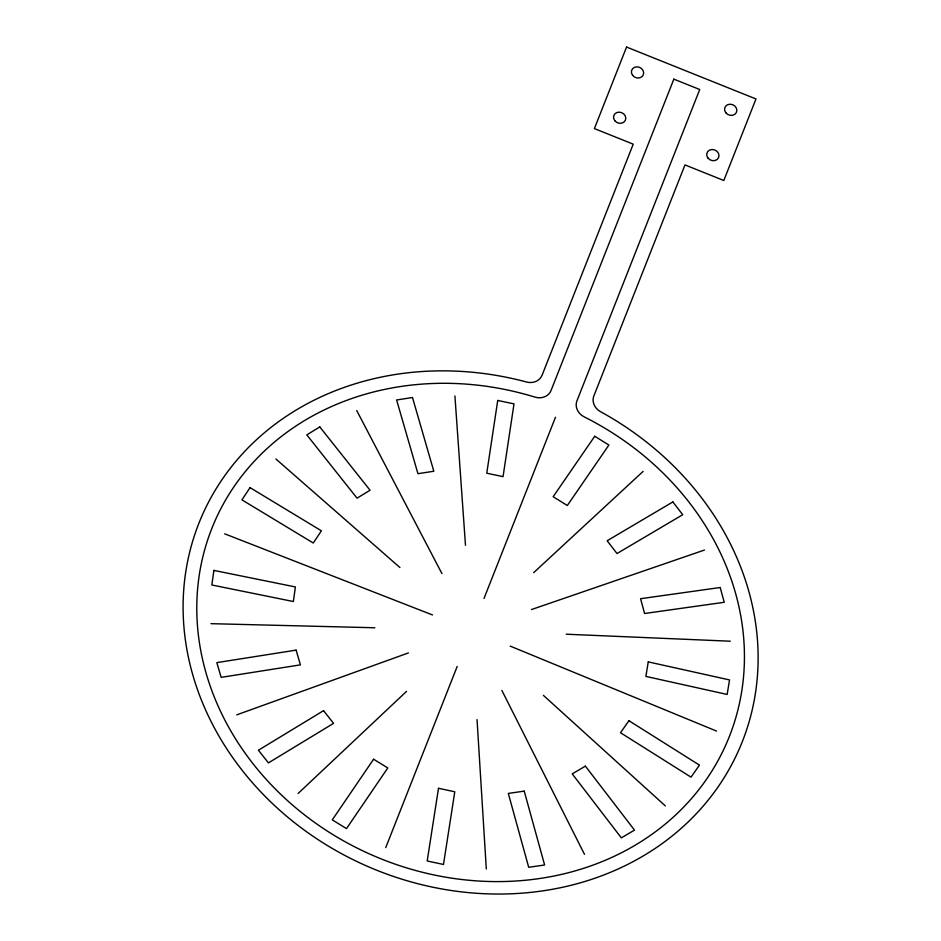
<?xml version="1.0" encoding="UTF-8"?>
<svg xmlns="http://www.w3.org/2000/svg" width="941" height="941" viewBox="0 0 941 941"><rect width="100%" height="100%" fill="white"/><g stroke="black" fill="none" stroke-linecap="round" stroke-linejoin="round"><path stroke-width="1.41" d="M385.739 847.618L457.208 666.416M484.003 598.464L555.472 417.275M298.097 793.498L406.559 691.341M533.665 572.657L643.115 471.394M236.72 714.854L408.429 652.925M531.536 609.533L704.503 550.026M210.949 623.671L374.836 627.765M566.188 634.21L730.275 641.209M224.699 533.829L432.519 614.955M510.198 646.114L716.513 731.063M275.901 458.996L399.925 567.541M543.404 695.364L665.322 805.896M356.733 410.558L441.929 573.598M501.847 690.388L584.479 854.322M454.915 395.914L465.489 545.321M477.04 719.606L486.309 868.978M213.901 570.411L211.843 584.984L293.345 601.522L295.403 586.949L213.901 570.411M497.73 400.454L486.768 473.205L503.047 476.64L514.009 403.877L497.73 400.454M438.506 788.287L427.202 860.98L443.482 864.461L454.785 791.781L438.506 788.287M648.267 661.899L645.879 676.403L727.146 694.446L729.546 679.931L648.267 661.899M626.553 47.05L594.394 128.588L633.222 144.161L542.075 375.247A13.95 12.174 22.9 0 1 526.466 381.987A292.851 255.634 22.9 0 0 191.117 668.804A292.851 255.634 22.9 0 0 648.996 852.428A292.851 255.634 22.9 0 0 600.593 411.711A13.95 12.174 22.9 0 1 593.842 396.008L684.989 164.922L723.817 180.496L755.976 98.958L626.553 47.05M673.85 79.138L551.038 390.515A13.95 12.174 22.9 0 1 534.888 397.09A278.901 243.46 22.9 0 0 203.562 663.664A278.901 243.46 22.9 0 0 643.444 840.078A278.901 243.46 22.9 0 0 584.185 416.863A13.95 12.174 22.9 0 1 576.927 400.901L699.739 89.513L673.85 79.138M250.059 487.638L241.919 499.847L313.271 543.016L321.41 530.818L250.059 487.638M373.589 759.222L332.291 819.87L346.5 828.609L387.786 767.95L373.589 759.222M594.736 436.259L553.155 496.73L567.317 505.517L608.898 445.034L594.736 436.259M628.941 720.712L620.507 732.733L691.012 777.148L699.445 765.127L628.941 720.712M319.799 426.932L306.801 434.883L357.051 498.177L370.048 490.226L319.799 426.932M323.551 710.655L258.422 750.224L268.432 762.904L333.573 723.335L323.551 710.655M672.862 501.941L607.145 540.757L617.002 553.531L682.719 514.715L672.862 501.941M585.396 766.139L572.222 773.867L621.331 837.843L634.505 830.115L585.396 766.139M296.109 650.125L216.842 662.617L221.147 677.355L300.426 664.864L296.109 650.125M412.487 397.514L396.62 399.972L417.945 473.699L433.813 471.241L412.487 397.514M524.219 791.134L508.305 793.416L528.701 867.284L544.616 865.002L524.219 791.134M720.206 587.513L640.562 598.711L644.597 613.497L724.241 602.287L720.206 587.513M707.914 158.017A6.269 5.481 22.9 0 0 718.512 157.794A6.269 5.481 22.9 0 0 712.102 149.501A6.269 5.481 22.9 0 0 707.914 158.017M614.732 120.648A6.269 5.481 22.9 0 0 625.318 120.424A6.269 5.481 22.9 0 0 618.919 112.132A6.269 5.481 22.9 0 0 614.732 120.648M632.599 75.351A6.269 5.481 22.9 0 0 643.185 75.127A6.269 5.481 22.9 0 0 636.786 66.835A6.269 5.481 22.9 0 0 632.599 75.351M725.782 112.72A6.269 5.481 22.9 0 0 736.38 112.497A6.269 5.481 22.9 0 0 729.969 104.204A6.269 5.481 22.9 0 0 725.782 112.72"/></g></svg>
